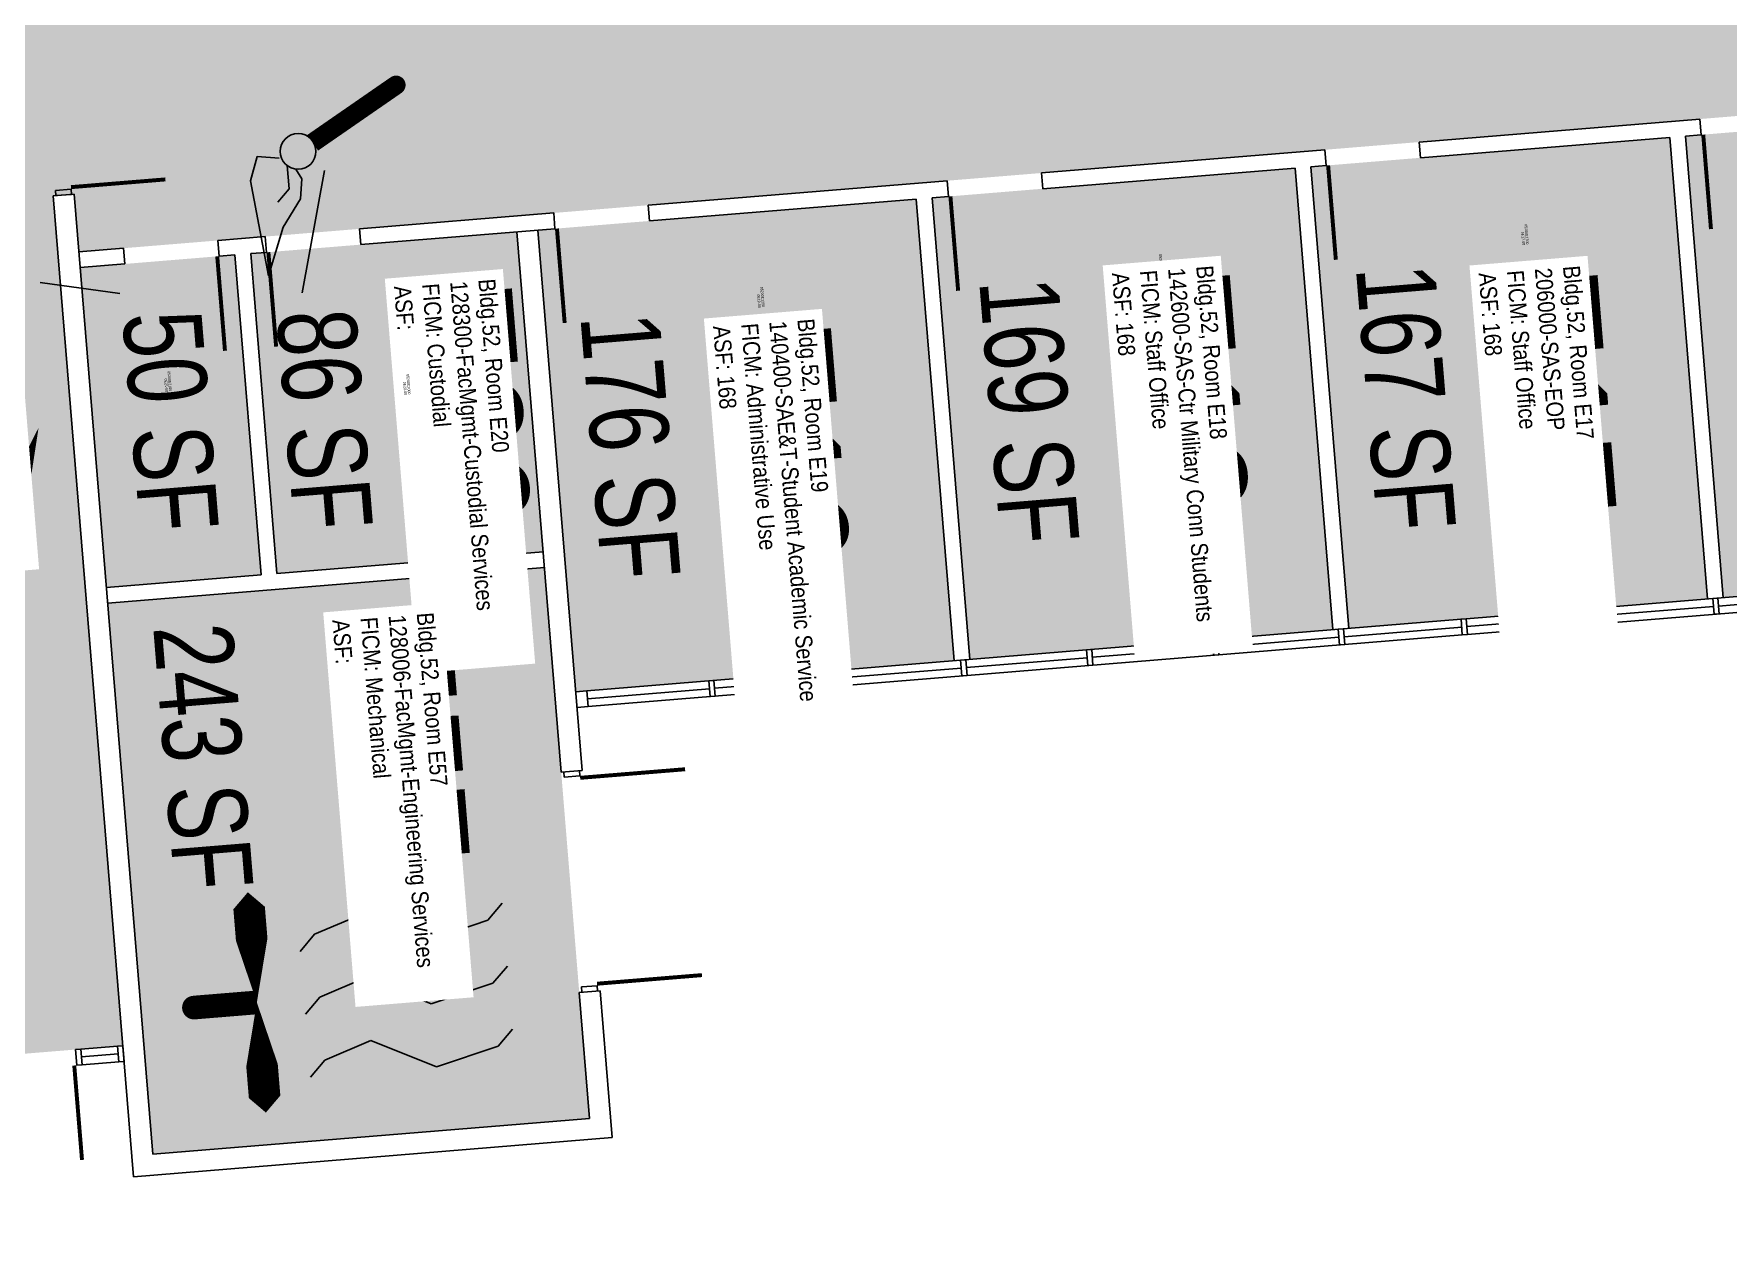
# Model space of a CAD drawing. Header units: inches. Extents: x 69213595 to 69219133, y 27671820 to 27676125.
# Drawn here: x 69217735 to 69218379, y 27673138 to 27673593 of the extents above; entities that cross this region are included whole.
import ezdxf
from ezdxf.enums import TextEntityAlignment as Align

# ---------------------------------------------------------------- set-up
doc = ezdxf.new("R2010")
doc.units = ezdxf.units.IN
doc.header["$LTSCALE"] = 100
doc.header["$MEASUREMENT"] = 0
doc.layers.get('0').update_dxf_attribs({"linetype": 'CONTINUOUS'})
for name, color, linetype in [('A-DOOR', 2, 'CONTINUOUS'), ('A-GLAZ', 1, 'CONTINUOUS'), ('A-IDEN-ICON', 4, 'CONTINUOUS'), ('A-IDEN-RNUM', 7, 'CONTINUOUS'), ('A-IDEN-SNUM', 4, 'CONTINUOUS'), ('A-IDEN-VNUM', 4, 'CONTINUOUS'), ('A-WALL', 5, 'CONTINUOUS'), ('AREA-TEXT', 3, 'CONTINUOUS'), ('Rooms-Category-Color', 7, 'CONTINUOUS'), ('Rooms-College-Color', 7, 'CONTINUOUS'), ('Rooms-Department-Color', 7, 'CONTINUOUS'), ('Rooms-Division-Color', 7, 'CONTINUOUS'), ('Rooms-Information', 7, 'CONTINUOUS')]:
    doc.layers.add(name, color=color, linetype=linetype)
doc.styles.add('CP_AREA', font='arial.ttf', dxfattribs={"height": 15})
doc.styles.add('CP_ROOMSNUMBER', font='arial.ttf', dxfattribs={"height": 1})
doc.styles.add('CP_ROOMVNUMBER', font='arial.ttf', dxfattribs={"width": 0.85, "height": 0.075})

# ---------------------------------------------------------------- blocks, each defined once
blk = doc.blocks.new('CPCUST')
for p, q in [((0.0297, -0.0341), (0.0376, -0.0302)), ((0.0376, -0.0302), (0.0533, -0.0324)), ((0.0533, -0.0324), (0.0745, -0.0479)), ((0.0171, -0.0639), (0.02, -0.0466)), ((0.0262, -0.0408), (0.0446, -0.0406)), ((0.0446, -0.0406), (0.0543, -0.0505)), ((0.0745, -0.0479), (0.1117, -0.0625)), ((0.0358, -0.0705), (0.0171, -0.0639)), ((0.1117, -0.0625), (0.0358, -0.0705))]:
    blk.add_line(p, q)
at = {"const_width": 0.015}
blk.add_lwpolyline([(-0.03, 0.05), (0.01, -0.0193)], dxfattribs=at)
at = {"const_width": 0.0075}
blk.add_lwpolyline([(-0.0332, 0.0481, 1), (-0.0268, 0.0519, 1)], format="xyb", close=True, dxfattribs=at)
blk.add_circle((0.0158, -0.0313), 0.0141)
blk = doc.blocks.new('CPMECH')
for p, q in [((0.015, 0.035), (0.045, 0.045)), ((0.045, 0.045), (0.085, 0.025)), ((0.125, 0.035), (0.135, 0.045)), ((0.005, 0.025), (0.015, 0.035)), ((0.085, 0.025), (0.125, 0.035)), ((0.015, -0.005), (0.045, 0.005)), ((0.045, 0.005), (0.085, -0.015)), ((0.125, -0.005), (0.135, 0.005)), ((0.005, -0.015), (0.015, -0.005)), ((0.085, -0.015), (0.125, -0.005)), ((0.015, -0.045), (0.045, -0.035)), ((0.045, -0.035), (0.085, -0.055)), ((0.125, -0.045), (0.135, -0.035)), ((0.005, -0.055), (0.015, -0.045)), ((0.085, -0.055), (0.125, -0.045))]:
    blk.add_line(p, q)
for points in [[(-0.025, -0.005, 0, 0.02, 0), (-0.025, 0.035, 0.02, 0.02, 0), (-0.025, 0.055, 0.02, 0, 0), (-0.025, 0.065, 0, 0, 0)], [(-0.025, -0.005, 0, 0.02, 0), (-0.025, -0.045, 0.02, 0.02, 0), (-0.025, -0.065, 0.02, 0, 0), (-0.025, -0.075, 0, 0, 0)]]:
    blk.add_lwpolyline(points, format="xyseb")
at = {"const_width": 0.0075}
blk.add_lwpolyline([(-0.0682, -0.0069, 1), (-0.0618, -0.0031, 1)], format="xyb", close=True, dxfattribs=at)
at = {"const_width": 0.015}
blk.add_lwpolyline([(-0.025, -0.005), (-0.065, -0.005)], dxfattribs=at)
blk = doc.blocks.new('CPELECT')
blk.add_lwpolyline([(0.0623, 0.0629, 0, 0.03, 0), (0.0105, -0.0168, 0.03, 0.03, 0), (-0.0105, 0.0068, 0.03, 0, 0), (-0.0623, -0.0729, 0.03, 0, 0)], format="xyseb")

msp = doc.modelspace()

# ---------------------------------------------------------------- hatches: boundary and pattern name
at = {"layer": 'Rooms-Category-Color', "true_color": 0xadadad}
for points in [[(69215840.75, 27673099.77), (69215837.81, 27673135.65), (69215823.62, 27673308.82), (69215820.68, 27673344.7), (69215812.35, 27673446.36), (69215565.93, 27673426.17), (69215557.95, 27673425.52), (69215582.07, 27673131.25), (69215510.31, 27673125.37), (69215486.68, 27673413.66), (69215486.19, 27673419.63), (69215058.63, 27673384.6), (69215022.75, 27673381.66), (69214983.88, 27673378.47), (69214948, 27673375.53), (69214569.27, 27673344.5), (69214533.39, 27673341.56), (69214399.83, 27673330.62), (69214359.94, 27673327.64), (69214296.12, 27673322.87), (69214154.6, 27673311.28), (69214144.8, 27673430.87), (69214310.24, 27673444.43), (69214316.22, 27673444.92), (69214311.48, 27673502.73), (69214308.54, 27673538.61), (69214306.58, 27673562.53), (69214303.64, 27673598.41), (69214287.8, 27673791.76), (69214284.86, 27673827.64), (69214282.9, 27673851.56), (69214279.96, 27673887.44), (69214264.28, 27674078.8), (69214261.34, 27674114.68), (69214259.38, 27674138.6), (69214256.44, 27674174.48), (69214251.46, 27674235.27), (69214325.21, 27674241.32), (69214357.31, 27673849.63), (69214389.91, 27673451.71), (69214397.89, 27673452.37), (69214818.23, 27673486.81), (69215063.65, 27673506.92), (69215099.53, 27673509.86), (69215207.17, 27673518.68), (69215243.05, 27673521.62), (69215548.03, 27673546.61), (69215556, 27673547.26), (69215802.43, 27673567.45), (69215790.24, 27673716.22), (69215832.85, 27673719.71), (69215832.36, 27673725.69), (69215789.75, 27673722.2), (69215745.81, 27674258.39), (69215742.87, 27674294.27), (69215716.68, 27674613.92), (69215713.74, 27674649.8), (69215706.5, 27674738.19), (69215524.47, 27675247.88), (69215512.34, 27675281.78), (69215403.46, 27675585.87), (69215540.46, 27675634.88), (69215548.89, 27675611.3), (69215561.02, 27675577.4), (69215622.41, 27675405.79), (69215634.54, 27675371.9), (69215739.63, 27675078.13), (69215751.76, 27675044.23), (69215797.61, 27674916.07), (69215921.32, 27674926.2), (69215957.2, 27674929.14), (69215999.35, 27674932.6), (69216032.24, 27674935.29), (69216068.12, 27674938.23), (69216151.84, 27674945.09), (69216187.72, 27674948.03), (69216314.29, 27674958.4), (69216421.93, 27674967.22), (69216888.37, 27675005.44), (69216924.25, 27675008.38), (69216954.15, 27675010.83), (69216990.03, 27675013.77), (69217037.87, 27675017.69), (69217073.75, 27675020.63), (69217468.43, 27675052.97), (69217504.3, 27675055.91), (69217563.11, 27675060.73), (69217598.99, 27675063.67), (69217671.74, 27675069.63), (69217707.62, 27675072.57), (69218096.32, 27675104.42), (69218132.2, 27675107.36), (69218174.06, 27675110.79), (69218209.94, 27675113.73), (69218254.79, 27675117.41), (69218290.67, 27675120.35), (69218673.39, 27675151.71), (69218709.27, 27675154.65), (69218751.13, 27675158.08), (69218763.09, 27675012.07), (69218721.23, 27675008.64), (69218685.35, 27675005.7), (69218302.63, 27674974.34), (69218266.75, 27674971.4), (69218221.9, 27674967.72), (69218186.02, 27674964.78), (69218144.16, 27674961.35), (69218108.28, 27674958.41), (69217719.59, 27674926.56), (69217659.79, 27674921.66), (69217459.71, 27674905.27), (69217423.83, 27674902.33), (69217257.39, 27674888.69), (69217221.51, 27674885.75), (69217193.6, 27674883.46), (69217173.67, 27674881.83), (69217137.79, 27674878.89), (69216744.85, 27674846.69), (69216708.97, 27674843.75), (69216649.18, 27674838.85), (69216613.3, 27674835.91), (69216553.5, 27674831.01), (69216517.62, 27674828.07), (69216130.66, 27674796.37), (69216094.78, 27674793.43), (69216076.84, 27674791.96), (69216040.96, 27674789.02), (69215849.6, 27674773.34), (69215854.29, 27674716.18), (69215857.23, 27674680.3), (69215861.21, 27674631.7), (69215864.15, 27674595.82), (69215878.25, 27674423.76), (69215885.48, 27674335.55), (69215927.34, 27674338.98), (69215930.14, 27674304.8), (69215932.75, 27674272.9), (69215933.14, 27674268.22), (69215891.28, 27674264.79), (69215918.27, 27673935.39), (69215919.25, 27673923.33), (69215934.66, 27673734.09), (69215892.15, 27673730.59), (69215892.64, 27673724.61), (69215935.15, 27673728.11), (69215955.34, 27673482.91), (69216291.47, 27673510.45), (69216327.35, 27673513.39), (69216554.59, 27673532.01), (69216590.46, 27673534.95), (69216716.04, 27673545.24), (69216751.92, 27673548.18), (69217242.28, 27673588.36), (69217278.16, 27673591.3), (69217349.92, 27673597.18), (69217385.8, 27673600.12), (69217430.65, 27673603.8), (69217484.47, 27673608.21), (69217520.35, 27673611.15), (69217734.63, 27673628.71), (69217736.43, 27673606.78), (69217744.4, 27673607.43), (69217743.91, 27673613.41), (69217774.81, 27673615.95), (69217751.12, 27673904.98), (69217831.85, 27673911.59), (69217854.23, 27673638.51), (69217862.2, 27673639.16), (69218120.34, 27673660.31), (69218156.22, 27673663.25), (69218345.58, 27673678.77), (69218405.38, 27673683.67), (69218536.94, 27673694.45), (69218596.74, 27673699.35), (69218780.13, 27673714.38), (69218837.93, 27673719.11), (69218907.7, 27673724.83), (69218911.13, 27673682.97), (69218914.07, 27673647.09), (69218917.5, 27673605.23), (69218925.02, 27673513.48), (69218805.42, 27673503.68), (69218797.9, 27673595.43), (69218789.93, 27673594.78), (69218691.26, 27673586.69), (69218655.38, 27673583.75), (69218547.74, 27673574.93), (69218511.86, 27673571.99), (69218404.22, 27673563.17), (69218368.34, 27673560.23), (69218261.7, 27673551.49), (69218225.82, 27673548.55), (69218118.18, 27673539.73), (69218082.3, 27673536.79), (69217968.68, 27673527.48), (69217932.8, 27673524.54), (69217752.4, 27673509.76), (69217750.61, 27673531.69), (69217742.63, 27673531.03), (69217769.09, 27673208.12), (69217697.33, 27673202.24), (69217672.67, 27673503.23), (69217432.48, 27673483.55), (69217249.09, 27673468.52), (69217213.21, 27673465.58), (69217045.77, 27673451.86), (69217009.89, 27673448.92), (69216812.55, 27673432.75), (69216776.67, 27673429.81), (69216150.27, 27673378.48), (69216114.39, 27673375.54), (69215965.14, 27673363.31), (69215993.24, 27673020.46), (69215995.85, 27672988.57), (69215998.79, 27672952.69), (69216035.09, 27672509.67), (69215890.08, 27672497.79), (69215883.54, 27672577.52), (69215880.28, 27672617.39), (69215878.74, 27672636.1), (69215860.5, 27672858.78), (69215857.56, 27672894.66)], [(69217827.64, 27673387.5), (69217928.8, 27673395.79), (69217918.84, 27673517.38), (69217817.68, 27673509.09)], [(69217762.86, 27673382.19), (69217821.66, 27673387.01), (69217811.7, 27673508.6), (69217805.72, 27673508.11), (69217769.84, 27673505.17), (69217752.89, 27673503.78)], [(69217946.44, 27673180.51), (69217942.52, 27673228.35), (69217935.66, 27673312.07), (69217929.29, 27673389.81), (69217763.35, 27673376.21), (69217780.5, 27673166.91)]]:
    msp.add_hatch(color=253, dxfattribs=at).paths.add_polyline_path(points)
at = {"layer": 'Rooms-Category-Color', "true_color": 0xfa9ba3}
for points in [[(69218368.83, 27673554.25), (69218404.71, 27673557.19), (69218500.24, 27673565.02), (69218514.61, 27673389.61), (69218377.19, 27673378.35), (69218362.82, 27673553.76)], [(69218277.56, 27673370.18), (69218234.87, 27673366.69), (69218220.5, 27673542.1), (69218226.31, 27673542.57), (69218262.19, 27673545.51), (69218356.84, 27673553.27), (69218371.21, 27673377.86), (69218279.5, 27673370.34)], [(69218135.23, 27673358.52), (69218090.93, 27673354.89), (69218076.56, 27673530.3), (69218082.79, 27673530.81), (69218118.67, 27673533.75), (69218214.52, 27673541.61), (69218228.89, 27673366.2)]]:
    msp.add_hatch(color=241, dxfattribs=at).paths.add_polyline_path(points)
at = {"layer": 'Rooms-Category-Color', "true_color": 0xfbafa2}
msp.add_hatch(color=21, dxfattribs=at).paths.add_polyline_path([(69217926.81, 27673518.03), (69217933.29, 27673518.56), (69217969.17, 27673521.5), (69218070.58, 27673529.81), (69218084.95, 27673354.4), (69217941.18, 27673342.62)])
at = {"layer": 'Rooms-College-Color', "true_color": 0xadadad}
for points in [[(69215840.75, 27673099.77), (69215837.81, 27673135.65), (69215823.62, 27673308.82), (69215820.68, 27673344.7), (69215812.35, 27673446.36), (69215565.93, 27673426.17), (69215557.95, 27673425.52), (69215582.07, 27673131.25), (69215510.31, 27673125.37), (69215486.68, 27673413.66), (69215486.19, 27673419.63), (69215058.63, 27673384.6), (69215022.75, 27673381.66), (69214983.88, 27673378.47), (69214948, 27673375.53), (69214569.27, 27673344.5), (69214533.39, 27673341.56), (69214399.83, 27673330.62), (69214359.94, 27673327.64), (69214296.12, 27673322.87), (69214154.6, 27673311.28), (69214144.8, 27673430.87), (69214310.24, 27673444.43), (69214316.22, 27673444.92), (69214311.48, 27673502.73), (69214308.54, 27673538.61), (69214306.58, 27673562.53), (69214303.64, 27673598.41), (69214287.8, 27673791.76), (69214284.86, 27673827.64), (69214282.9, 27673851.56), (69214279.96, 27673887.44), (69214264.28, 27674078.8), (69214261.34, 27674114.68), (69214259.38, 27674138.6), (69214256.44, 27674174.48), (69214251.46, 27674235.27), (69214325.21, 27674241.32), (69214357.31, 27673849.63), (69214389.91, 27673451.71), (69214397.89, 27673452.37), (69214818.23, 27673486.81), (69215063.65, 27673506.92), (69215099.53, 27673509.86), (69215207.17, 27673518.68), (69215243.05, 27673521.62), (69215548.03, 27673546.61), (69215556, 27673547.26), (69215802.43, 27673567.45), (69215790.24, 27673716.22), (69215832.85, 27673719.71), (69215832.36, 27673725.69), (69215789.75, 27673722.2), (69215745.81, 27674258.39), (69215742.87, 27674294.27), (69215716.68, 27674613.92), (69215713.74, 27674649.8), (69215706.5, 27674738.19), (69215524.47, 27675247.88), (69215512.34, 27675281.78), (69215403.46, 27675585.87), (69215540.46, 27675634.88), (69215548.89, 27675611.3), (69215561.02, 27675577.4), (69215622.41, 27675405.79), (69215634.54, 27675371.9), (69215739.63, 27675078.13), (69215751.76, 27675044.23), (69215797.61, 27674916.07), (69215921.32, 27674926.2), (69215957.2, 27674929.14), (69215999.35, 27674932.6), (69216032.24, 27674935.29), (69216068.12, 27674938.23), (69216151.84, 27674945.09), (69216187.72, 27674948.03), (69216314.29, 27674958.4), (69216421.93, 27674967.22), (69216888.37, 27675005.44), (69216924.25, 27675008.38), (69216954.15, 27675010.83), (69216990.03, 27675013.77), (69217037.87, 27675017.69), (69217073.75, 27675020.63), (69217468.43, 27675052.97), (69217504.3, 27675055.91), (69217563.11, 27675060.73), (69217598.99, 27675063.67), (69217671.74, 27675069.63), (69217707.62, 27675072.57), (69218096.32, 27675104.42), (69218132.2, 27675107.36), (69218174.06, 27675110.79), (69218209.94, 27675113.73), (69218254.79, 27675117.41), (69218290.67, 27675120.35), (69218673.39, 27675151.71), (69218709.27, 27675154.65), (69218751.13, 27675158.08), (69218763.09, 27675012.07), (69218721.23, 27675008.64), (69218685.35, 27675005.7), (69218302.63, 27674974.34), (69218266.75, 27674971.4), (69218221.9, 27674967.72), (69218186.02, 27674964.78), (69218144.16, 27674961.35), (69218108.28, 27674958.41), (69217719.59, 27674926.56), (69217659.79, 27674921.66), (69217459.71, 27674905.27), (69217423.83, 27674902.33), (69217257.39, 27674888.69), (69217221.51, 27674885.75), (69217193.6, 27674883.46), (69217173.67, 27674881.83), (69217137.79, 27674878.89), (69216744.85, 27674846.69), (69216708.97, 27674843.75), (69216649.18, 27674838.85), (69216613.3, 27674835.91), (69216553.5, 27674831.01), (69216517.62, 27674828.07), (69216130.66, 27674796.37), (69216094.78, 27674793.43), (69216076.84, 27674791.96), (69216040.96, 27674789.02), (69215849.6, 27674773.34), (69215854.29, 27674716.18), (69215857.23, 27674680.3), (69215861.21, 27674631.7), (69215864.15, 27674595.82), (69215878.25, 27674423.76), (69215885.48, 27674335.55), (69215927.34, 27674338.98), (69215930.14, 27674304.8), (69215932.75, 27674272.9), (69215933.14, 27674268.22), (69215891.28, 27674264.79), (69215918.27, 27673935.39), (69215919.25, 27673923.33), (69215934.66, 27673734.09), (69215892.15, 27673730.59), (69215892.64, 27673724.61), (69215935.15, 27673728.11), (69215955.34, 27673482.91), (69216291.47, 27673510.45), (69216327.35, 27673513.39), (69216554.59, 27673532.01), (69216590.46, 27673534.95), (69216716.04, 27673545.24), (69216751.92, 27673548.18), (69217242.28, 27673588.36), (69217278.16, 27673591.3), (69217349.92, 27673597.18), (69217385.8, 27673600.12), (69217430.65, 27673603.8), (69217484.47, 27673608.21), (69217520.35, 27673611.15), (69217734.63, 27673628.71), (69217736.43, 27673606.78), (69217744.4, 27673607.43), (69217743.91, 27673613.41), (69217774.81, 27673615.95), (69217751.12, 27673904.98), (69217831.85, 27673911.59), (69217854.23, 27673638.51), (69217862.2, 27673639.16), (69218120.34, 27673660.31), (69218156.22, 27673663.25), (69218345.58, 27673678.77), (69218405.38, 27673683.67), (69218536.94, 27673694.45), (69218596.74, 27673699.35), (69218780.13, 27673714.38), (69218837.93, 27673719.11), (69218907.7, 27673724.83), (69218911.13, 27673682.97), (69218914.07, 27673647.09), (69218917.5, 27673605.23), (69218925.02, 27673513.48), (69218805.42, 27673503.68), (69218797.9, 27673595.43), (69218789.93, 27673594.78), (69218691.26, 27673586.69), (69218655.38, 27673583.75), (69218547.74, 27673574.93), (69218511.86, 27673571.99), (69218404.22, 27673563.17), (69218368.34, 27673560.23), (69218261.7, 27673551.49), (69218225.82, 27673548.55), (69218118.18, 27673539.73), (69218082.3, 27673536.79), (69217968.68, 27673527.48), (69217932.8, 27673524.54), (69217752.4, 27673509.76), (69217750.61, 27673531.69), (69217742.63, 27673531.03), (69217769.09, 27673208.12), (69217697.33, 27673202.24), (69217672.67, 27673503.23), (69217432.48, 27673483.55), (69217249.09, 27673468.52), (69217213.21, 27673465.58), (69217045.77, 27673451.86), (69217009.89, 27673448.92), (69216812.55, 27673432.75), (69216776.67, 27673429.81), (69216150.27, 27673378.48), (69216114.39, 27673375.54), (69215965.14, 27673363.31), (69215993.24, 27673020.46), (69215995.85, 27672988.57), (69215998.79, 27672952.69), (69216035.09, 27672509.67), (69215890.08, 27672497.79), (69215883.54, 27672577.52), (69215880.28, 27672617.39), (69215878.74, 27672636.1), (69215860.5, 27672858.78), (69215857.56, 27672894.66)], [(69217827.64, 27673387.5), (69217928.8, 27673395.79), (69217918.84, 27673517.38), (69217817.68, 27673509.09)], [(69217946.44, 27673180.51), (69217942.52, 27673228.35), (69217935.66, 27673312.07), (69217929.29, 27673389.81), (69217763.35, 27673376.21), (69217780.5, 27673166.91)]]:
    msp.add_hatch(color=253, dxfattribs=at).paths.add_polyline_path(points)
at = {"layer": 'Rooms-College-Color', "true_color": 0x80bc67}
for points in [[(69218368.83, 27673554.25), (69218404.71, 27673557.19), (69218500.24, 27673565.02), (69218514.61, 27673389.61), (69218377.19, 27673378.35), (69218362.82, 27673553.76)], [(69218277.56, 27673370.18), (69218234.87, 27673366.69), (69218220.5, 27673542.1), (69218226.31, 27673542.57), (69218262.19, 27673545.51), (69218356.84, 27673553.27), (69218371.21, 27673377.86), (69218279.5, 27673370.34)], [(69218135.23, 27673358.52), (69218090.93, 27673354.89), (69218076.56, 27673530.3), (69218082.79, 27673530.81), (69218118.67, 27673533.75), (69218214.52, 27673541.61), (69218228.89, 27673366.2)], [(69217926.81, 27673518.03), (69217933.29, 27673518.56), (69217969.17, 27673521.5), (69218070.58, 27673529.81), (69218084.95, 27673354.4), (69217941.18, 27673342.62)]]:
    msp.add_hatch(color=83, dxfattribs=at).paths.add_polyline_path(points)
at = {"layer": 'Rooms-College-Color', "true_color": 0xffe090}
msp.add_hatch(color=41, dxfattribs=at).paths.add_polyline_path([(69217762.86, 27673382.19), (69217821.66, 27673387.01), (69217811.7, 27673508.6), (69217805.72, 27673508.11), (69217769.84, 27673505.17), (69217752.89, 27673503.78)])
at = {"layer": 'Rooms-Department-Color', "true_color": 0xacacac}
for points in [[(69215840.75, 27673099.77), (69215837.81, 27673135.65), (69215823.62, 27673308.82), (69215820.68, 27673344.7), (69215812.35, 27673446.36), (69215565.93, 27673426.17), (69215557.95, 27673425.52), (69215582.07, 27673131.25), (69215510.31, 27673125.37), (69215486.68, 27673413.66), (69215486.19, 27673419.63), (69215058.63, 27673384.6), (69215022.75, 27673381.66), (69214983.88, 27673378.47), (69214948, 27673375.53), (69214569.27, 27673344.5), (69214533.39, 27673341.56), (69214399.83, 27673330.62), (69214359.94, 27673327.64), (69214296.12, 27673322.87), (69214154.6, 27673311.28), (69214144.8, 27673430.87), (69214310.24, 27673444.43), (69214316.22, 27673444.92), (69214311.48, 27673502.73), (69214308.54, 27673538.61), (69214306.58, 27673562.53), (69214303.64, 27673598.41), (69214287.8, 27673791.76), (69214284.86, 27673827.64), (69214282.9, 27673851.56), (69214279.96, 27673887.44), (69214264.28, 27674078.8), (69214261.34, 27674114.68), (69214259.38, 27674138.6), (69214256.44, 27674174.48), (69214251.46, 27674235.27), (69214325.21, 27674241.32), (69214357.31, 27673849.63), (69214389.91, 27673451.71), (69214397.89, 27673452.37), (69214818.23, 27673486.81), (69215063.65, 27673506.92), (69215099.53, 27673509.86), (69215207.17, 27673518.68), (69215243.05, 27673521.62), (69215548.03, 27673546.61), (69215556, 27673547.26), (69215802.43, 27673567.45), (69215790.24, 27673716.22), (69215832.85, 27673719.71), (69215832.36, 27673725.69), (69215789.75, 27673722.2), (69215745.81, 27674258.39), (69215742.87, 27674294.27), (69215716.68, 27674613.92), (69215713.74, 27674649.8), (69215706.5, 27674738.19), (69215524.47, 27675247.88), (69215512.34, 27675281.78), (69215403.46, 27675585.87), (69215540.46, 27675634.88), (69215548.89, 27675611.3), (69215561.02, 27675577.4), (69215622.41, 27675405.79), (69215634.54, 27675371.9), (69215739.63, 27675078.13), (69215751.76, 27675044.23), (69215797.61, 27674916.07), (69215921.32, 27674926.2), (69215957.2, 27674929.14), (69215999.35, 27674932.6), (69216032.24, 27674935.29), (69216068.12, 27674938.23), (69216151.84, 27674945.09), (69216187.72, 27674948.03), (69216314.29, 27674958.4), (69216421.93, 27674967.22), (69216888.37, 27675005.44), (69216924.25, 27675008.38), (69216954.15, 27675010.83), (69216990.03, 27675013.77), (69217037.87, 27675017.69), (69217073.75, 27675020.63), (69217468.43, 27675052.97), (69217504.3, 27675055.91), (69217563.11, 27675060.73), (69217598.99, 27675063.67), (69217671.74, 27675069.63), (69217707.62, 27675072.57), (69218096.32, 27675104.42), (69218132.2, 27675107.36), (69218174.06, 27675110.79), (69218209.94, 27675113.73), (69218254.79, 27675117.41), (69218290.67, 27675120.35), (69218673.39, 27675151.71), (69218709.27, 27675154.65), (69218751.13, 27675158.08), (69218763.09, 27675012.07), (69218721.23, 27675008.64), (69218685.35, 27675005.7), (69218302.63, 27674974.34), (69218266.75, 27674971.4), (69218221.9, 27674967.72), (69218186.02, 27674964.78), (69218144.16, 27674961.35), (69218108.28, 27674958.41), (69217719.59, 27674926.56), (69217659.79, 27674921.66), (69217459.71, 27674905.27), (69217423.83, 27674902.33), (69217257.39, 27674888.69), (69217221.51, 27674885.75), (69217193.6, 27674883.46), (69217173.67, 27674881.83), (69217137.79, 27674878.89), (69216744.85, 27674846.69), (69216708.97, 27674843.75), (69216649.18, 27674838.85), (69216613.3, 27674835.91), (69216553.5, 27674831.01), (69216517.62, 27674828.07), (69216130.66, 27674796.37), (69216094.78, 27674793.43), (69216076.84, 27674791.96), (69216040.96, 27674789.02), (69215849.6, 27674773.34), (69215854.29, 27674716.18), (69215857.23, 27674680.3), (69215861.21, 27674631.7), (69215864.15, 27674595.82), (69215878.25, 27674423.76), (69215885.48, 27674335.55), (69215927.34, 27674338.98), (69215930.14, 27674304.8), (69215932.75, 27674272.9), (69215933.14, 27674268.22), (69215891.28, 27674264.79), (69215918.27, 27673935.39), (69215919.25, 27673923.33), (69215934.66, 27673734.09), (69215892.15, 27673730.59), (69215892.64, 27673724.61), (69215935.15, 27673728.11), (69215955.34, 27673482.91), (69216291.47, 27673510.45), (69216327.35, 27673513.39), (69216554.59, 27673532.01), (69216590.46, 27673534.95), (69216716.04, 27673545.24), (69216751.92, 27673548.18), (69217242.28, 27673588.36), (69217278.16, 27673591.3), (69217349.92, 27673597.18), (69217385.8, 27673600.12), (69217430.65, 27673603.8), (69217484.47, 27673608.21), (69217520.35, 27673611.15), (69217734.63, 27673628.71), (69217736.43, 27673606.78), (69217744.4, 27673607.43), (69217743.91, 27673613.41), (69217774.81, 27673615.95), (69217751.12, 27673904.98), (69217831.85, 27673911.59), (69217854.23, 27673638.51), (69217862.2, 27673639.16), (69218120.34, 27673660.31), (69218156.22, 27673663.25), (69218345.58, 27673678.77), (69218405.38, 27673683.67), (69218536.94, 27673694.45), (69218596.74, 27673699.35), (69218780.13, 27673714.38), (69218837.93, 27673719.11), (69218907.7, 27673724.83), (69218911.13, 27673682.97), (69218914.07, 27673647.09), (69218917.5, 27673605.23), (69218925.02, 27673513.48), (69218805.42, 27673503.68), (69218797.9, 27673595.43), (69218789.93, 27673594.78), (69218691.26, 27673586.69), (69218655.38, 27673583.75), (69218547.74, 27673574.93), (69218511.86, 27673571.99), (69218404.22, 27673563.17), (69218368.34, 27673560.23), (69218261.7, 27673551.49), (69218225.82, 27673548.55), (69218118.18, 27673539.73), (69218082.3, 27673536.79), (69217968.68, 27673527.48), (69217932.8, 27673524.54), (69217752.4, 27673509.76), (69217750.61, 27673531.69), (69217742.63, 27673531.03), (69217769.09, 27673208.12), (69217697.33, 27673202.24), (69217672.67, 27673503.23), (69217432.48, 27673483.55), (69217249.09, 27673468.52), (69217213.21, 27673465.58), (69217045.77, 27673451.86), (69217009.89, 27673448.92), (69216812.55, 27673432.75), (69216776.67, 27673429.81), (69216150.27, 27673378.48), (69216114.39, 27673375.54), (69215965.14, 27673363.31), (69215993.24, 27673020.46), (69215995.85, 27672988.57), (69215998.79, 27672952.69), (69216035.09, 27672509.67), (69215890.08, 27672497.79), (69215883.54, 27672577.52), (69215880.28, 27672617.39), (69215878.74, 27672636.1), (69215860.5, 27672858.78), (69215857.56, 27672894.66)], [(69217827.64, 27673387.5), (69217928.8, 27673395.79), (69217918.84, 27673517.38), (69217817.68, 27673509.09)], [(69217762.86, 27673382.19), (69217821.66, 27673387.01), (69217811.7, 27673508.6), (69217805.72, 27673508.11), (69217769.84, 27673505.17), (69217752.89, 27673503.78)], [(69217946.44, 27673180.51), (69217942.52, 27673228.35), (69217935.66, 27673312.07), (69217929.29, 27673389.81), (69217763.35, 27673376.21), (69217780.5, 27673166.91)]]:
    msp.add_hatch(color=253, dxfattribs=at).paths.add_polyline_path(points)
at = {"layer": 'Rooms-Department-Color', "true_color": 0x604aed}
for points in [[(69218368.83, 27673554.25), (69218404.71, 27673557.19), (69218500.24, 27673565.02), (69218514.61, 27673389.61), (69218377.19, 27673378.35), (69218362.82, 27673553.76)], [(69218277.56, 27673370.18), (69218234.87, 27673366.69), (69218220.5, 27673542.1), (69218226.31, 27673542.57), (69218262.19, 27673545.51), (69218356.84, 27673553.27), (69218371.21, 27673377.86), (69218279.5, 27673370.34)], [(69218135.23, 27673358.52), (69218090.93, 27673354.89), (69218076.56, 27673530.3), (69218082.79, 27673530.81), (69218118.67, 27673533.75), (69218214.52, 27673541.61), (69218228.89, 27673366.2)], [(69217926.81, 27673518.03), (69217933.29, 27673518.56), (69217969.17, 27673521.5), (69218070.58, 27673529.81), (69218084.95, 27673354.4), (69217941.18, 27673342.62)]]:
    msp.add_hatch(color=173, dxfattribs=at).paths.add_polyline_path(points)
at = {"layer": 'Rooms-Division-Color', "true_color": 0xadadad}
for points in [[(69215840.75, 27673099.77), (69215837.81, 27673135.65), (69215823.62, 27673308.82), (69215820.68, 27673344.7), (69215812.35, 27673446.36), (69215565.93, 27673426.17), (69215557.95, 27673425.52), (69215582.07, 27673131.25), (69215510.31, 27673125.37), (69215486.68, 27673413.66), (69215486.19, 27673419.63), (69215058.63, 27673384.6), (69215022.75, 27673381.66), (69214983.88, 27673378.47), (69214948, 27673375.53), (69214569.27, 27673344.5), (69214533.39, 27673341.56), (69214399.83, 27673330.62), (69214359.94, 27673327.64), (69214296.12, 27673322.87), (69214154.6, 27673311.28), (69214144.8, 27673430.87), (69214310.24, 27673444.43), (69214316.22, 27673444.92), (69214311.48, 27673502.73), (69214308.54, 27673538.61), (69214306.58, 27673562.53), (69214303.64, 27673598.41), (69214287.8, 27673791.76), (69214284.86, 27673827.64), (69214282.9, 27673851.56), (69214279.96, 27673887.44), (69214264.28, 27674078.8), (69214261.34, 27674114.68), (69214259.38, 27674138.6), (69214256.44, 27674174.48), (69214251.46, 27674235.27), (69214325.21, 27674241.32), (69214357.31, 27673849.63), (69214389.91, 27673451.71), (69214397.89, 27673452.37), (69214818.23, 27673486.81), (69215063.65, 27673506.92), (69215099.53, 27673509.86), (69215207.17, 27673518.68), (69215243.05, 27673521.62), (69215548.03, 27673546.61), (69215556, 27673547.26), (69215802.43, 27673567.45), (69215790.24, 27673716.22), (69215832.85, 27673719.71), (69215832.36, 27673725.69), (69215789.75, 27673722.2), (69215745.81, 27674258.39), (69215742.87, 27674294.27), (69215716.68, 27674613.92), (69215713.74, 27674649.8), (69215706.5, 27674738.19), (69215524.47, 27675247.88), (69215512.34, 27675281.78), (69215403.46, 27675585.87), (69215540.46, 27675634.88), (69215548.89, 27675611.3), (69215561.02, 27675577.4), (69215622.41, 27675405.79), (69215634.54, 27675371.9), (69215739.63, 27675078.13), (69215751.76, 27675044.23), (69215797.61, 27674916.07), (69215921.32, 27674926.2), (69215957.2, 27674929.14), (69215999.35, 27674932.6), (69216032.24, 27674935.29), (69216068.12, 27674938.23), (69216151.84, 27674945.09), (69216187.72, 27674948.03), (69216314.29, 27674958.4), (69216421.93, 27674967.22), (69216888.37, 27675005.44), (69216924.25, 27675008.38), (69216954.15, 27675010.83), (69216990.03, 27675013.77), (69217037.87, 27675017.69), (69217073.75, 27675020.63), (69217468.43, 27675052.97), (69217504.3, 27675055.91), (69217563.11, 27675060.73), (69217598.99, 27675063.67), (69217671.74, 27675069.63), (69217707.62, 27675072.57), (69218096.32, 27675104.42), (69218132.2, 27675107.36), (69218174.06, 27675110.79), (69218209.94, 27675113.73), (69218254.79, 27675117.41), (69218290.67, 27675120.35), (69218673.39, 27675151.71), (69218709.27, 27675154.65), (69218751.13, 27675158.08), (69218763.09, 27675012.07), (69218721.23, 27675008.64), (69218685.35, 27675005.7), (69218302.63, 27674974.34), (69218266.75, 27674971.4), (69218221.9, 27674967.72), (69218186.02, 27674964.78), (69218144.16, 27674961.35), (69218108.28, 27674958.41), (69217719.59, 27674926.56), (69217659.79, 27674921.66), (69217459.71, 27674905.27), (69217423.83, 27674902.33), (69217257.39, 27674888.69), (69217221.51, 27674885.75), (69217193.6, 27674883.46), (69217173.67, 27674881.83), (69217137.79, 27674878.89), (69216744.85, 27674846.69), (69216708.97, 27674843.75), (69216649.18, 27674838.85), (69216613.3, 27674835.91), (69216553.5, 27674831.01), (69216517.62, 27674828.07), (69216130.66, 27674796.37), (69216094.78, 27674793.43), (69216076.84, 27674791.96), (69216040.96, 27674789.02), (69215849.6, 27674773.34), (69215854.29, 27674716.18), (69215857.23, 27674680.3), (69215861.21, 27674631.7), (69215864.15, 27674595.82), (69215878.25, 27674423.76), (69215885.48, 27674335.55), (69215927.34, 27674338.98), (69215930.14, 27674304.8), (69215932.75, 27674272.9), (69215933.14, 27674268.22), (69215891.28, 27674264.79), (69215918.27, 27673935.39), (69215919.25, 27673923.33), (69215934.66, 27673734.09), (69215892.15, 27673730.59), (69215892.64, 27673724.61), (69215935.15, 27673728.11), (69215955.34, 27673482.91), (69216291.47, 27673510.45), (69216327.35, 27673513.39), (69216554.59, 27673532.01), (69216590.46, 27673534.95), (69216716.04, 27673545.24), (69216751.92, 27673548.18), (69217242.28, 27673588.36), (69217278.16, 27673591.3), (69217349.92, 27673597.18), (69217385.8, 27673600.12), (69217430.65, 27673603.8), (69217484.47, 27673608.21), (69217520.35, 27673611.15), (69217734.63, 27673628.71), (69217736.43, 27673606.78), (69217744.4, 27673607.43), (69217743.91, 27673613.41), (69217774.81, 27673615.95), (69217751.12, 27673904.98), (69217831.85, 27673911.59), (69217854.23, 27673638.51), (69217862.2, 27673639.16), (69218120.34, 27673660.31), (69218156.22, 27673663.25), (69218345.58, 27673678.77), (69218405.38, 27673683.67), (69218536.94, 27673694.45), (69218596.74, 27673699.35), (69218780.13, 27673714.38), (69218837.93, 27673719.11), (69218907.7, 27673724.83), (69218911.13, 27673682.97), (69218914.07, 27673647.09), (69218917.5, 27673605.23), (69218925.02, 27673513.48), (69218805.42, 27673503.68), (69218797.9, 27673595.43), (69218789.93, 27673594.78), (69218691.26, 27673586.69), (69218655.38, 27673583.75), (69218547.74, 27673574.93), (69218511.86, 27673571.99), (69218404.22, 27673563.17), (69218368.34, 27673560.23), (69218261.7, 27673551.49), (69218225.82, 27673548.55), (69218118.18, 27673539.73), (69218082.3, 27673536.79), (69217968.68, 27673527.48), (69217932.8, 27673524.54), (69217752.4, 27673509.76), (69217750.61, 27673531.69), (69217742.63, 27673531.03), (69217769.09, 27673208.12), (69217697.33, 27673202.24), (69217672.67, 27673503.23), (69217432.48, 27673483.55), (69217249.09, 27673468.52), (69217213.21, 27673465.58), (69217045.77, 27673451.86), (69217009.89, 27673448.92), (69216812.55, 27673432.75), (69216776.67, 27673429.81), (69216150.27, 27673378.48), (69216114.39, 27673375.54), (69215965.14, 27673363.31), (69215993.24, 27673020.46), (69215995.85, 27672988.57), (69215998.79, 27672952.69), (69216035.09, 27672509.67), (69215890.08, 27672497.79), (69215883.54, 27672577.52), (69215880.28, 27672617.39), (69215878.74, 27672636.1), (69215860.5, 27672858.78), (69215857.56, 27672894.66)], [(69217827.64, 27673387.5), (69217928.8, 27673395.79), (69217918.84, 27673517.38), (69217817.68, 27673509.09)], [(69217762.86, 27673382.19), (69217821.66, 27673387.01), (69217811.7, 27673508.6), (69217805.72, 27673508.11), (69217769.84, 27673505.17), (69217752.89, 27673503.78)], [(69217946.44, 27673180.51), (69217942.52, 27673228.35), (69217935.66, 27673312.07), (69217929.29, 27673389.81), (69217763.35, 27673376.21), (69217780.5, 27673166.91)]]:
    msp.add_hatch(color=253, dxfattribs=at).paths.add_polyline_path(points)
at = {"layer": 'Rooms-Division-Color', "true_color": 0x604aed}
for points in [[(69218368.83, 27673554.25), (69218404.71, 27673557.19), (69218500.24, 27673565.02), (69218514.61, 27673389.61), (69218377.19, 27673378.35), (69218362.82, 27673553.76)], [(69218277.56, 27673370.18), (69218234.87, 27673366.69), (69218220.5, 27673542.1), (69218226.31, 27673542.57), (69218262.19, 27673545.51), (69218356.84, 27673553.27), (69218371.21, 27673377.86), (69218279.5, 27673370.34)], [(69218135.23, 27673358.52), (69218090.93, 27673354.89), (69218076.56, 27673530.3), (69218082.79, 27673530.81), (69218118.67, 27673533.75), (69218214.52, 27673541.61), (69218228.89, 27673366.2)], [(69217926.81, 27673518.03), (69217933.29, 27673518.56), (69217969.17, 27673521.5), (69218070.58, 27673529.81), (69218084.95, 27673354.4), (69217941.18, 27673342.62)]]:
    msp.add_hatch(color=173, dxfattribs=at).paths.add_polyline_path(points)

# ---------------------------------------------------------------- linework, layer by layer
at = {"layer": 'A-DOOR'}
for points in [[(69217743.63, 27673604.61, 1.5, 1.5, 0), (69217779.51, 27673607.55, 0, 0, 0), (69217779.57, 27673606.8, 0, 0, -0.414214), (69217745.01, 27673569.36, 0, 0, -0.414214)], [(69217749.39, 27673534.35, 1.5, 1.5, 0), (69217785.27, 27673537.29, 0, 0, 0), (69217785.2, 27673538.03, 0, 0, 0.414214), (69217745.01, 27673569.36, 0, 0, 0.414214)], [(69218369.58, 27673554.31, 1.5, 1.5, 0), (69218372.52, 27673518.43, 0, 0, 0), (69218373.26, 27673518.49, 0, 0, 0.414214), (69218404.59, 27673558.69, 0, 0, 0.414214)], [(69218227.05, 27673542.63, 1.5, 1.5, 0), (69218229.99, 27673506.75, 0, 0, 0), (69218230.74, 27673506.82, 0, 0, 0.414214), (69218262.06, 27673547.01, 0, 0, 0.414214)], [(69218083.54, 27673530.87, 1.5, 1.5, 0), (69218086.48, 27673494.99, 0, 0, 0), (69218087.22, 27673495.06, 0, 0, 0.414214), (69218118.55, 27673535.25, 0, 0, 0.414214)], [(69217934.04, 27673518.62, 1.5, 1.5, 0), (69217936.98, 27673482.74, 0, 0, 0), (69217937.72, 27673482.81, 0, 0, 0.414214), (69217969.05, 27673523, 0, 0, 0.414214)], [(69217824.4, 27673509.64, 1.5, 1.5, 0), (69217827.34, 27673473.76, 0, 0, 0), (69217828.09, 27673473.82, 0, 0, 0.414214), (69217859.41, 27673514.01, 0, 0, 0.414214)], [(69217804.97, 27673508.05, 1.5, 1.5, 0), (69217807.91, 27673472.17, 0, 0, 0), (69217807.16, 27673472.11, 0, 0, -0.414214), (69217769.71, 27673506.66, 0, 0, -0.414214)], [(69217942.86, 27673309.9, 1.5, 1.5, 0), (69217982.73, 27673313.16, 0, 0, 0), (69217982.67, 27673313.91, 0, 0, -0.414214), (69217946.07, 27673270.78, 0, 0, -0.414214)], [(69217949.27, 27673231.66, 1.5, 1.5, 0), (69217989.14, 27673234.93, 0, 0, 0), (69217989.2, 27673234.18, 0, 0, 0.414214), (69217946.07, 27673270.78, 0, 0, 0.414214)], [(69217750.65, 27673200.58, 1.5, 1.5, 0), (69217753.59, 27673164.71, 0, 0, 0), (69217752.84, 27673164.64, 0, 0, -0.414214), (69217715.39, 27673199.2, 0, 0, -0.414214)]]:
    msp.add_lwpolyline(points, format="xyseb", dxfattribs=at)
at = {"layer": 'A-GLAZ'}
for p, q in [((69218279.5, 27673370.34), (69218660.22, 27673401.54)), ((69218279.99, 27673364.36), (69218614.87, 27673391.8)), ((69218375.42, 27673375.19), (69218421.27, 27673378.95)), ((69218327.58, 27673371.27), (69218373.43, 27673375.03)), ((69218135.23, 27673358.52), (69218277.56, 27673370.18)), ((69218233.15, 27673363.53), (69218277.8, 27673367.19)), ((69218279.75, 27673367.35), (69218325.59, 27673371.11)), ((69218089.88, 27673348.78), (69218278.05, 27673364.2)), ((69218137.47, 27673355.69), (69218183.32, 27673359.45)), ((69218185.31, 27673359.61), (69218231.16, 27673363.37)), ((69217945.37, 27673342.96), (69218135.23, 27673358.52)), ((69218089.63, 27673351.77), (69218135.48, 27673355.53)), ((69217945.86, 27673336.98), (69218089.88, 27673348.78)), ((69217993.95, 27673343.93), (69218039.8, 27673347.69)), ((69218041.79, 27673347.85), (69218087.64, 27673351.61)), ((69217945.61, 27673339.97), (69217991.96, 27673343.77)), ((69217767.1, 27673207.95), (69217753.15, 27673206.81)), ((69217767.35, 27673204.96), (69217753.39, 27673203.82)), ((69217767.59, 27673201.97), (69217753.64, 27673200.83))]:
    msp.add_line(p, q, dxfattribs=at)
at = {"layer": 'A-IDEN-ICON'}
msp.add_lwpolyline([(69217845.73, 27673540.69), (69217837.28, 27673494.24)], dxfattribs=at)
at = {"layer": 'A-IDEN-VNUM'}
msp.add_line((69217767.97, 27673493.89), (69217737.75, 27673498.16), dxfattribs=at)
at = {"layer": 'A-WALL'}
for p, q in [((69218261.7, 27673551.49), (69218368.34, 27673560.23)), ((69218368.34, 27673560.23), (69218368.83, 27673554.25)), ((69218262.19, 27673545.51), (69218356.84, 27673553.27)), ((69218371.21, 27673377.86), (69218356.84, 27673553.27)), ((69218362.82, 27673553.76), (69218368.83, 27673554.25)), ((69218377.19, 27673378.35), (69218362.82, 27673553.76)), ((69218118.18, 27673539.73), (69218225.82, 27673548.55)), ((69218225.82, 27673548.55), (69218226.31, 27673542.57)), ((69218261.7, 27673551.49), (69218262.19, 27673545.51)), ((69218118.18, 27673539.73), (69218118.67, 27673533.75)), ((69218118.67, 27673533.75), (69218214.52, 27673541.61)), ((69218228.89, 27673366.2), (69218214.52, 27673541.61)), ((69218220.5, 27673542.1), (69218226.31, 27673542.57)), ((69218234.87, 27673366.69), (69218220.5, 27673542.1)), ((69217749.45, 27673533.6), (69217743.47, 27673533.11)), ((69217743.63, 27673531.12), (69217743.47, 27673533.11)), ((69217749.61, 27673531.61), (69217749.45, 27673533.6)), ((69217968.68, 27673527.48), (69218082.3, 27673536.79)), ((69218082.3, 27673536.79), (69218082.79, 27673530.81)), ((69217742.63, 27673531.03), (69217750.61, 27673531.69)), ((69217773.18, 27673158.28), (69217742.63, 27673531.03)), ((69217749.61, 27673531.61), (69217743.63, 27673531.12)), ((69217780.5, 27673166.91), (69217750.61, 27673531.69)), ((69217968.68, 27673527.48), (69217969.17, 27673521.5)), ((69217969.17, 27673521.5), (69218070.58, 27673529.81)), ((69218084.95, 27673354.4), (69218070.58, 27673529.81)), ((69218076.56, 27673530.3), (69218082.79, 27673530.81)), ((69218090.93, 27673354.89), (69218076.56, 27673530.3)), ((69217859.05, 27673518.5), (69217932.8, 27673524.54)), ((69217932.8, 27673524.54), (69217933.29, 27673518.56)), ((69217805.23, 27673514.09), (69217823.17, 27673515.56)), ((69217805.23, 27673514.09), (69217805.72, 27673508.11)), ((69217823.17, 27673515.56), (69217823.66, 27673509.58)), ((69217859.05, 27673518.5), (69217859.54, 27673512.52)), ((69217859.54, 27673512.52), (69217933.29, 27673518.56)), ((69217935.66, 27673312.07), (69217918.84, 27673517.38)), ((69217943.63, 27673312.72), (69217926.81, 27673518.03)), ((69217752.4, 27673509.76), (69217769.35, 27673511.15)), ((69217769.35, 27673511.15), (69217769.84, 27673505.17)), ((69217805.72, 27673508.11), (69217811.7, 27673508.6)), ((69217821.66, 27673387.01), (69217811.7, 27673508.6)), ((69217817.68, 27673509.09), (69217823.66, 27673509.58)), ((69217827.64, 27673387.5), (69217817.68, 27673509.09)), ((69217752.89, 27673503.78), (69217769.84, 27673505.17)), ((69217827.64, 27673387.5), (69217928.8, 27673395.79)), ((69217762.86, 27673382.19), (69217821.66, 27673387.01)), ((69217763.35, 27673376.21), (69217929.29, 27673389.81)), ((69218327.34, 27673374.26), (69218325.35, 27673374.1)), ((69218325.35, 27673374.1), (69218325.84, 27673368.12)), ((69218327.34, 27673374.26), (69218327.83, 27673368.28)), ((69218375.18, 27673378.18), (69218373.19, 27673378.02)), ((69218373.19, 27673378.02), (69218373.68, 27673372.04)), ((69218375.67, 27673372.2), (69218373.68, 27673372.04)), ((69218375.18, 27673378.18), (69218375.67, 27673372.2)), ((69218232.91, 27673366.52), (69218230.91, 27673366.36)), ((69218230.91, 27673366.36), (69218231.4, 27673360.38)), ((69218232.91, 27673366.52), (69218233.4, 27673360.54)), ((69218279.5, 27673370.34), (69218277.51, 27673370.18)), ((69218277.56, 27673370.18), (69218278.05, 27673364.2)), ((69218279.5, 27673370.34), (69218279.99, 27673364.36)), ((69218327.83, 27673368.28), (69218325.84, 27673368.12)), ((69218185.07, 27673362.6), (69218183.07, 27673362.44)), ((69218183.07, 27673362.44), (69218183.56, 27673356.46)), ((69218185.07, 27673362.6), (69218185.56, 27673356.62)), ((69218233.4, 27673360.54), (69218231.4, 27673360.38)), ((69218279.99, 27673364.36), (69218278, 27673364.2)), ((69218279.99, 27673364.36), (69218278.05, 27673364.2)), ((69218089.39, 27673354.76), (69218087.39, 27673354.6)), ((69218087.39, 27673354.6), (69218087.88, 27673348.62)), ((69218089.39, 27673354.76), (69218089.88, 27673348.78)), ((69218089.39, 27673354.76), (69218089.88, 27673348.78)), ((69218137.23, 27673358.68), (69218135.23, 27673358.52)), ((69218135.23, 27673358.52), (69218135.72, 27673352.54)), ((69218137.23, 27673358.68), (69218137.72, 27673352.7)), ((69218185.56, 27673356.62), (69218183.56, 27673356.46)), ((69217993.71, 27673346.92), (69217991.71, 27673346.76)), ((69217991.71, 27673346.76), (69217992.2, 27673340.78)), ((69217993.71, 27673346.92), (69217994.2, 27673340.94)), ((69218041.55, 27673350.84), (69218039.55, 27673350.68)), ((69218039.55, 27673350.68), (69218040.04, 27673344.7)), ((69218041.55, 27673350.84), (69218042.04, 27673344.86)), ((69218089.88, 27673348.78), (69218087.88, 27673348.62)), ((69218137.72, 27673352.7), (69218135.72, 27673352.54)), ((69217945.37, 27673342.96), (69217941.18, 27673342.62)), ((69217945.37, 27673342.96), (69217945.86, 27673336.98)), ((69217994.2, 27673340.94), (69217992.2, 27673340.78)), ((69218042.04, 27673344.86), (69218040.04, 27673344.7)), ((69217945.86, 27673336.98), (69217941.67, 27673336.64)), ((69217935.66, 27673312.07), (69217943.63, 27673312.72)), ((69217936.82, 27673310.16), (69217936.66, 27673312.15)), ((69217942.8, 27673310.65), (69217936.82, 27673310.16)), ((69217942.8, 27673310.65), (69217942.64, 27673312.64)), ((69217949.33, 27673230.91), (69217943.35, 27673230.42)), ((69217949.5, 27673228.92), (69217949.33, 27673230.91)), ((69217942.52, 27673228.35), (69217950.49, 27673229)), ((69217946.44, 27673180.51), (69217942.52, 27673228.35)), ((69217943.52, 27673228.43), (69217943.35, 27673230.42)), ((69217955.07, 27673173.19), (69217950.49, 27673229)), ((69217751.15, 27673206.65), (69217753.15, 27673206.81)), ((69217751.64, 27673200.67), (69217751.15, 27673206.65)), ((69217753.64, 27673200.83), (69217753.15, 27673206.81)), ((69217767.1, 27673207.95), (69217769.09, 27673208.12)), ((69217767.59, 27673201.97), (69217767.1, 27673207.95)), ((69217769.58, 27673202.14), (69217769.09, 27673208.12)), ((69217751.64, 27673200.67), (69217753.64, 27673200.83)), ((69217767.59, 27673201.97), (69217769.58, 27673202.14)), ((69217780.5, 27673166.91), (69217946.44, 27673180.51)), ((69217773.18, 27673158.28), (69217955.07, 27673173.19))]:
    msp.add_line(p, q, dxfattribs=at)

# ---------------------------------------------------------------- block references
at = {"layer": 'A-IDEN-ICON'}
for name, p, xscale, yscale, zscale, rotation in [('CPCUST', (69217850.1, 27673556.77), 481.8856003830808, 481.8856003830808, 481.8856003830808, 274.68), ('CPELECT', (69217713.63, 27673401.39), 539.1909194203391, 539.1909194203391, 539.1909194203391, 15.28143753939091), ('CPMECH', (69217834.73, 27673228.77), 599.9999999950886, 599.9999999950886, 599.9999999950886, 4.684401756053731)]:
    msp.add_blockref(name, p, dxfattribs=dict(at, xscale=xscale, yscale=yscale, zscale=zscale, rotation=rotation))

# ---------------------------------------------------------------- texts
at = {"layer": 'A-IDEN-RNUM', "style": 'CP_ROOMSNUMBER', "width": 0.85}
for s, p in [('0E17-00', (69218301.14, 27673514.85)), ('0E18-00', (69218162.29, 27673503.48)), ('0E19-00', (69218010.82, 27673491.06)), ('0E21-00', (69217785.57, 27673459.04)), ('0E20-00', (69217876.33, 27673457.86)), ('0E57-00', (69217851.79, 27673364.01))]:
    msp.add_text(s, height=1, rotation=274.68, dxfattribs=at).set_placement(p, align=Align.MIDDLE)
at = {"layer": 'A-IDEN-SNUM', "style": 'CP_ROOMSNUMBER', "width": 0.85}
for s, p in [('05200E1700', (69218302.47, 27673516.45)), ('05200E1800', (69218163.62, 27673505.07)), ('05200E1900', (69218012.15, 27673492.66)), ('05200E2100', (69217786.9, 27673460.64)), ('05200E2000', (69217877.66, 27673459.45)), ('05200E5700', (69217853.13, 27673365.61))]:
    msp.add_text(s, height=1, rotation=274.68, dxfattribs=at).set_placement(p, align=Align.MIDDLE)
at = {"layer": 'A-IDEN-VNUM', "style": 'CP_ROOMVNUMBER', "width": 0.85}
for s, p in [('E18', (69218170.79, 27673456.09)), ('E17', (69218310.53, 27673456.09)), ('E20', (69217898.03, 27673451.04)), ('E19', (69218019.26, 27673435.9)), ('E57', (69217874.53, 27673324.24))]:
    msp.add_text(s, height=45, rotation=274.68, dxfattribs=at).set_placement(p, align=Align.MIDDLE)
at = {"layer": 'AREA-TEXT', "style": 'CP_AREA', "width": 0.75}
for s, p in [('167 SF', (69218256.66, 27673454.41)), ('169 SF', (69218113.54, 27673449.36)), ('50 SF', (69217787.28, 27673445.39)), ('86 SF', (69217845.84, 27673446)), ('176 SF', (69217962.01, 27673435.9)), ('243 SF', (69217799.71, 27673317.88))]:
    msp.add_text(s, height=30, rotation=274.68, dxfattribs=at).set_placement(p, align=Align.MIDDLE_CENTER)

# ---------------------------------------------------------------- next in the draw order: texts
at = {"layer": 'Rooms-Information', "char_height": 6.4286, "width": 144, "attachment_point": 7, "rotation": 274.68, "style": 'CP_ROOMVNUMBER', "bg_fill": 3, "box_fill_scale": 1.5, "bg_fill_color": 256, "bg_fill_true_color": 13158600, "bg_fill_transparency": 0}
for s, insert in [('Bldg.52, Room E21^M^J128101-FacMgmt-Electric Shop^M^JFICM: Electrical^M^JASF: 50', (69217683.53, 27673532.46)), ('Bldg.52, Room E18^M^J142600-SAS-Ctr Military Conn Students^M^JFICM: Staff Office^M^JASF: 168', (69218144.78, 27673501.66)), ('Bldg.52, Room E17^M^J206000-SAS-EOP^M^JFICM: Staff Office^M^JASF: 168', (69218284.14, 27673501.63)), ('Bldg.52, Room E19^M^J140400-SAE&T-Student Academic Service^M^JFICM: Administrative Use^M^JASF: 168', (69217993.25, 27673481.47)), ('Bldg.52, Room E57^M^J128006-FacMgmt-Engineering Services^M^JFICM: Mechanical^M^JASF: ', (69217848.61, 27673369.82))]:
    msp.add_mtext(s, dxfattribs=dict(at, insert=insert))

# ---------------------------------------------------------------- next in the draw order: texts
at = {"layer": 'Rooms-Information', "insert": (69217872.02, 27673496.61), "char_height": 6.4286, "width": 144, "attachment_point": 7, "rotation": 274.68, "style": 'CP_ROOMVNUMBER', "bg_fill": 3, "box_fill_scale": 1.5, "bg_fill_color": 256, "bg_fill_true_color": 13158600, "bg_fill_transparency": 0}
msp.add_mtext('Bldg.52, Room E20^M^J128300-FacMgmt-Custodial Services^M^JFICM: Custodial^M^JASF: ', dxfattribs=at)

doc.saveas('drawing.dxf')
